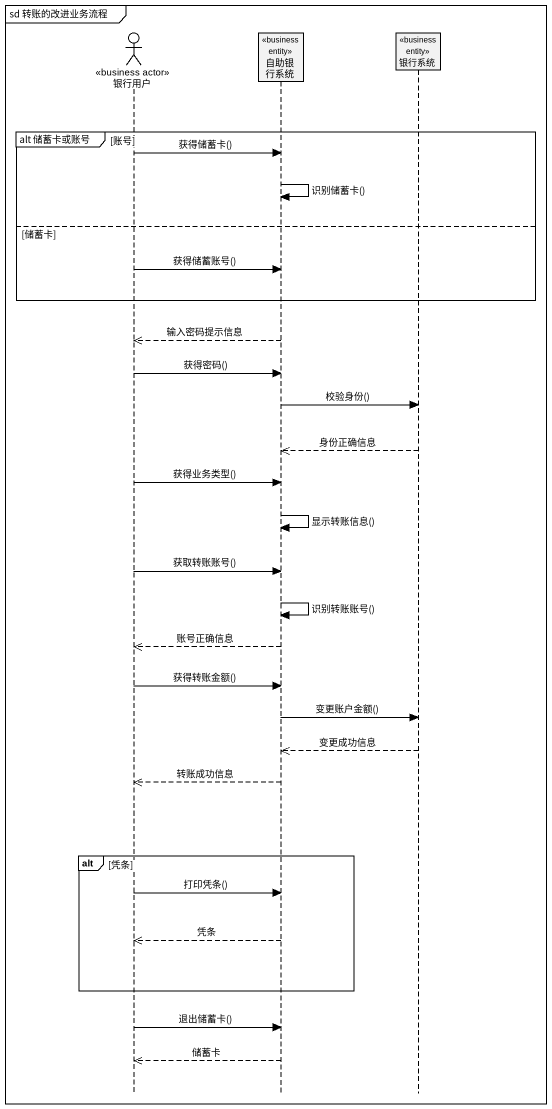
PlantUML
@startuml
mainframe sd 转账的改进业务流程
hide footbox
actor 银行用户 <<business actor>>
participant 自助银行系统 <<business entity>>
participant 银行系统 <<business entity>>

group alt 储蓄卡或账号 [账号]
  银行用户 -> 自助银行系统 : 获得储蓄卡()
  自助银行系统 -> 自助银行系统 : 识别储蓄卡()
else 储蓄卡
  银行用户 -> 自助银行系统 : 获得储蓄账号()
end
自助银行系统 -->> 银行用户 : 输入密码提示信息
银行用户 -> 自助银行系统 : 获得密码()
自助银行系统 -> 银行系统 : 校验身份()
银行系统 -->> 自助银行系统 : 身份正确信息
银行用户 -> 自助银行系统 : 获得业务类型()
自助银行系统 -> 自助银行系统 : 显示转账信息()
银行用户 -> 自助银行系统 : 获取转账账号()
自助银行系统 -> 自助银行系统 : 识别转账账号()
自助银行系统 -->> 银行用户 : 账号正确信息
银行用户 -> 自助银行系统 : 获得转账金额()
自助银行系统 -> 银行系统 : 变更账户金额()
银行系统 -->> 自助银行系统 : 变更成功信息
自助银行系统 -->> 银行用户 : 转账成功信息
alt 凭条
  银行用户 -> 自助银行系统 : 打印凭条()
  自助银行系统 -->> 银行用户 : 凭条
end
银行用户 -> 自助银行系统 : 退出储蓄卡()
自助银行系统 -->> 银行用户 : 储蓄卡
@enduml
